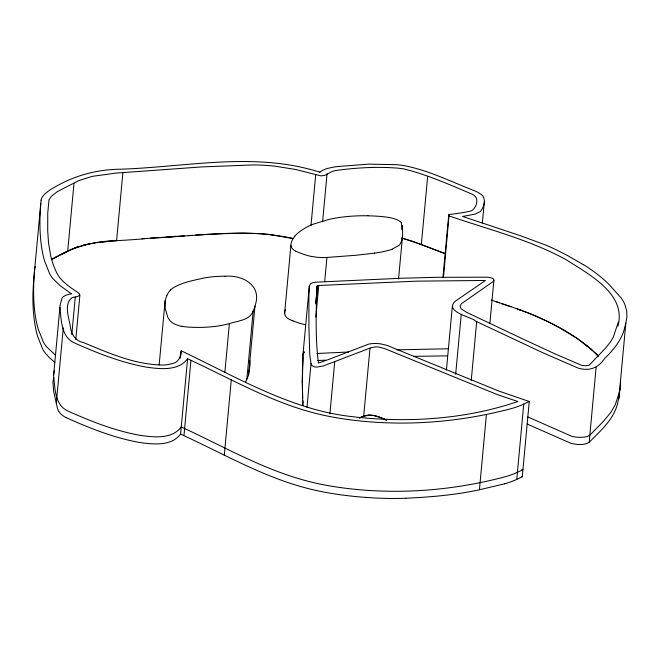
<?xml version="1.0" encoding="UTF-8"?>
<svg xmlns="http://www.w3.org/2000/svg" width="660" height="660" viewBox="0 0 660 660"><rect width="100%" height="100%" fill="white"/><g stroke="black" fill="none" stroke-linecap="round" stroke-linejoin="round"><path stroke-width="0.99" d="M302.371 382.899L302.915 354.816L304.326 351.829M302.329 377.173L302.948 354.824L303.963 352.143M302.396 370.78L302.47 367.587M401.329 222.931C402.699 229.779 404.019 238.409 399.721 244.645A22.448 9.809 5.3 0 1 399.036 245.388L392.089 249.191M302.519 365.986L302.808 358.017M489.868 323.491L493.928 279.848L492.896 278.388L488.804 277.382A15.015 6.559 5.3 0 0 486.94 277.175L435.418 277.332L401.148 278.256L315.653 282.183L312.213 282.818L310.291 283.932L309.309 286.201L308.897 296.183L308.921 327.31L309.779 354.651L311.017 363.66L312.073 365.632L314.308 366.811L316.618 367.133L323.185 366.003L370.862 347.779L375.367 346.904A8.58 3.745 5.3 0 1 378.139 346.954L384.574 348.546L497.244 394.548L517.861 401.527C463.534 419.991 404.283 423.291 347.564 416.097A125.433 54.788 5.3 0 1 327.962 412.682C275.789 400.925 229.127 373.519 181.203 350.823C180.634 356.672 178.703 362.769 171.707 363.685A23.273 10.164 5.3 0 1 164.002 365.046C135.853 365.054 109.263 353.306 83.704 342.655C75.24 341.055 70.925 333.795 70.257 325.883C68.797 317.608 63.739 303.724 71.956 297.767A14.347 6.262 5.3 0 1 73.821 297.182C76.51 297.206 82.822 295.334 78.037 292.611C70.141 287.281 61.512 281.861 56.909 273.207A331.856 144.952 5.3 0 1 50.63 255.478L48.51 242.773L47.71 230.942L47.751 212.899L49.005 199.716L51.571 196.111L57.156 191.755L78.54 180.708L92.367 176.335L115.764 173.126L201.795 166.914L253.506 164.917A91.921 40.153 5.3 0 1 274.709 166.147L295.515 169.455L321.09 175.89L324.844 175.337L332.12 171.484A28.306 12.367 5.3 0 1 336.435 170.42C356.697 167.689 377.256 166.469 397.666 168.151A31.086 13.579 5.3 0 1 404.2 169.001C427.804 174.867 450.227 184.915 472.56 194.378A21.491 9.389 5.3 0 1 474.697 195.855C479.242 199.716 475.918 208.527 471.265 210.886C463.889 212.718 456.299 213.625 448.767 214.583L442.909 277.703M62.485 297.512L62.453 297.545A11.269 4.925 5.3 0 0 62.073 298.114L60.357 304.087A136.273 59.524 5.3 0 0 59.92 307.362L53.592 375.573C55.003 387.766 54.631 404.151 66.941 410.57A30.187 13.184 5.3 0 0 68.648 411.378C91.443 421.542 114.889 430.724 139.524 435.262C153.368 437.25 171.93 439.56 181.269 426.954C225.489 447.315 268.29 472.601 316.28 483.236A132.85 58.03 5.3 0 0 333.019 486.461C390.266 495.528 449.377 491.601 505.321 476.726A90.659 39.6 5.3 0 0 517.465 472.304M59.92 307.362C61.331 319.555 60.959 335.94 73.268 342.358A30.187 13.184 5.3 0 0 74.976 343.167C97.771 353.331 121.217 362.513 145.852 367.051C159.695 369.039 178.258 371.349 187.597 358.743C231.8 379.178 274.626 404.341 322.608 415.024A132.85 58.03 5.3 0 0 339.347 418.25C396.594 427.309 455.705 423.39 511.648 408.515A90.659 39.6 5.3 0 0 523.792 404.093L529.262 401.503L522.274 476.809L516.764 479.383A90.659 39.6 5.3 0 1 504.636 483.805M245.503 382.371L246.865 379.137A13.175 5.758 5.3 0 1 246.997 378.617L248.251 375.928A28.545 12.474 5.3 0 0 248.663 374.179L248.688 373.741M248.655 374.179L254.983 305.968C262.498 285.31 242.674 274.758 225.043 276.226M316.899 286.894C316.14 312.229 315.233 337.854 318.433 363.041L326.873 360.129L317.815 360.525M567.625 255.659A210.317 91.864 5.3 0 0 545.737 245.058L520.74 235.826L462.602 216.439L464.731 216.067A30.409 13.283 5.3 0 1 465.349 215.952L475.555 213.997L480.323 211.48A21.739 9.496 5.3 0 0 480.604 211.15L481.247 210.309A56.991 24.89 5.3 0 0 482.353 208.552L482.782 207.71A72.13 31.507 5.3 0 0 483.318 206.431C485.455 201.671 484.679 195.657 479.44 193.331A25.426 11.104 5.3 0 0 475.481 191.161A32.258 14.091 5.3 0 0 474.812 190.872C450.821 181.681 427.399 169.57 401.874 165.256A45.325 19.8 5.3 0 0 396.371 164.711L368.899 164.117L337.829 166.518A94.248 41.167 5.3 0 0 335.783 166.765L334.736 166.914A36.91 16.12 5.3 0 0 333.704 167.062L327.83 168.382A37.447 16.36 5.3 0 0 325.627 169.1A28.149 12.293 5.3 0 0 320.141 171.938M55.481 355.245L46.398 346.599A84.925 37.1 5.3 0 1 43.23 341.707L38.379 329.554A295.251 128.964 5.3 0 1 37.455 326.329C33.066 308.715 33.074 290.351 34.369 272.349M40.697 204.138C39.402 222.139 39.394 240.504 43.783 258.118A295.251 128.964 5.3 0 0 44.707 261.343L49.558 273.504A84.925 37.1 5.3 0 0 52.709 278.388L60.076 285.64L71.329 293.733M34.246 273.76L41.118 200.145M74.002 183.183L67.675 251.394L51.744 259.388M58.715 411.436A58.74 25.657 5.3 0 1 57.181 407.171L56.306 403.177L63.294 327.871M71.8 334.546L75.298 296.876M75.776 339.611L79.901 295.119M122.908 172.54L116.581 240.751C93.365 240.9 71.165 247.574 51.455 259.586M159.159 364.988L165.107 300.853L166.881 295.284M180.23 358.24L180.518 355.187M180.733 355.913L181.203 350.823M66.281 417.664A30.187 13.184 5.3 0 0 67.988 418.473C90.915 428.703 114.502 437.918 139.293 442.439C153.013 444.345 171.394 446.556 180.609 434.049L187.597 358.743M365.838 497.425L360.112 496.963A175.148 76.502 5.3 0 1 337.326 494.323L332.359 493.556A133.188 58.179 5.3 0 1 312.56 489.621C266.97 478.962 226.124 455.111 183.967 435.707L190.946 360.401M224.846 372.504L229.375 323.639C237.534 320.785 249.901 320.504 253.192 310.926A13.175 5.758 5.3 0 1 253.325 310.414L254.578 307.717A28.545 12.474 5.3 0 0 254.991 305.968M224.293 455.153L231.28 379.846M246.865 379.137L253.192 310.926M292.57 239.572A59.012 25.773 5.3 0 0 290.887 245.421L284.592 313.731M310.984 225.58L315.711 174.677M309.276 286.622L302.948 354.824L303.674 352.481M322.6 221.776L327.038 173.926M315.769 302.981L317.377 285.673M315.81 303.938L317.51 285.615M306.958 407.443L311.017 363.66M315.826 317.039L318.755 285.483L416.163 281.168L485.43 280.467L455.334 301.166A22.423 9.793 5.3 0 0 454.798 301.587C444.329 312.304 473.014 317.262 475.728 321.189L543.122 352.894L577.789 367.942A5.511 2.409 5.3 0 0 578.16 368.074C588.918 371.44 598.216 368.156 604.56 358.57C613.75 349.594 622.462 339.257 624.979 326.279M324.662 281.87L326.931 257.441L356.045 255.255L374.608 253.16M329.893 413.87L334.702 361.952M386.314 420.032C378.089 415.767 367.876 412.648 359.337 418.085L363.668 416.32L369.996 348.109M401.8 229.647L402.179 225.572M398.558 278.899L402.526 236.14M445.558 253.803L421.327 244.522L427.68 176.311M443.52 277.051L449.031 215.449M446.424 370.111L452.372 305.918M455.672 374.36L461.249 314.3M482.328 223.039L484.316 201.655M471.215 380.696L476.693 321.643M405.727 498.242C430.444 497.104 455.218 495.033 479.432 489.761L486.412 414.455M516.764 479.383L523.751 404.077M527.159 424.042L570.768 443.231A5.511 2.409 5.3 0 0 571.172 443.38C576.972 444.782 583.877 445.483 589.174 442.324L596.153 367.018M617.933 326.172C626.917 293.815 588.555 274.213 566.404 259.858C529.675 239.654 488.614 229.507 449.188 215.968M618.164 400.942L618.865 398.359L625.845 323.053L626.917 317.064L626.703 310.934L624.954 304.681A104.222 45.523 5.3 0 0 621.06 297.891L608.916 284.328A210.35 91.88 5.3 0 0 583.597 264.701M34.65 269.61L34.394 272.068M34.675 269.404L34.79 268.356A40.153 17.54 5.3 0 1 35.269 266.607M40.722 203.857L40.78 203.296M248.729 373.304L250.041 365.219L249.802 360.558M165.107 300.853L165.206 308.418L167.739 317.089A57.783 25.237 5.3 0 0 168.218 318.145L170.247 320.958A18.612 8.126 5.3 0 0 181.78 326.395M54.442 370.441L54.029 372.298A136.273 59.524 5.3 0 0 53.592 375.573M53.782 377.536L53.369 379.393A136.273 59.524 5.3 0 0 52.932 382.668L53.683 391.611L56.306 403.177M618.865 398.359L619.971 388.724M625.152 325.636L625.845 323.053M618.824 393.847L620.301 387.684L620.631 381.628M618.313 322.096L613.321 337.054L610.541 341.798L605.847 347.812L589.116 365.244L585.775 365.772L581.889 365.442L554.582 353.686L525.649 340.288L466.339 312.205L460.977 308.649L460.028 305.786L461.62 303.559L493.399 281.383A13.513 5.907 5.3 0 0 493.795 280.624L493.87 280.36M618.651 394.49L615.26 404.728L610.954 412.261L603.166 421.616L589.677 435.377L586.913 436.672L582.112 437.324L576.378 437.201L571.873 436.301A5.511 2.409 5.3 0 1 571.461 436.153L527.818 416.947M617.991 401.585C614.732 418.753 600.773 430.477 589.174 442.324M292.504 239.555L294.781 236.297M170.618 289.93L170.899 289.641A30.038 13.126 5.3 0 1 173.118 287.917C182.044 282.373 192.844 280.607 202.95 278.19A65.315 28.528 5.3 0 1 225.019 276.185M320.207 171.955L319.63 172.112M146.264 238.458C117.892 241.882 86.674 238.813 61.438 254.644M54.772 257.73L56.95 256.69M517.423 472.288L522.934 469.714L521.994 469.392M72.212 248.919L77.36 246.889M311.322 224.763L328.531 219.524A89.719 39.188 5.3 0 1 367.983 215.77M327.55 359.873L368.478 344.173A16.739 7.309 5.3 0 1 380.944 343.934L386.364 345.229A19.932 8.704 5.3 0 1 388.171 345.848L498.836 391.058L529.262 401.503M363.627 416.311L369.039 415.115M504.661 483.821L479.432 489.761M365.417 415.717L367.216 415.313M83.028 245.239L89.15 243.919M102.432 242.03L109.436 241.337M141.999 238.78L184.651 235.785M150.496 238.136C197.901 236.222 246.337 227.725 293.279 238.565L268.364 234.358M167.524 236.907L176.063 236.329M188.257 235.562L191.862 235.339M195.467 235.125L206.316 234.506M206.291 234.498L220.861 233.797M348.62 352.011L316.957 353.496M220.836 233.788L242.888 233.145L259.941 233.615M396.693 349.841L448.016 348.777M413.507 356.35L447.364 355.872M368.998 415.107L372.743 415.272L378.246 416.757M367.991 215.812L371.159 215.894A83.333 36.399 5.3 0 1 379.385 216.348L383.732 216.752A37.636 16.442 5.3 0 1 389.029 217.462L391.388 217.957A16.211 7.079 5.3 0 1 401.602 222.907M259.916 233.607L268.381 234.358M311.602 256.418L316.833 257.227A25.723 11.236 5.3 0 0 326.923 257.433M401.849 238.062L412.813 241.387L445.549 253.803M401.89 238.046L421.327 244.522M319.39 172.037L319.316 172.012A126.06 55.06 5.3 0 0 306.512 168.44C245.503 153.442 182.011 167.244 120.417 169.199C96.607 169.505 74.093 175.593 53.732 187.729A68.706 30.014 5.3 0 0 50.68 189.535L48.889 190.756A91.641 40.029 5.3 0 0 45.053 193.809L42.966 196.094A40.153 17.54 5.3 0 0 41.093 200.137M491.156 300.019L499.282 302.775M521.342 476.487L522.274 476.809M496.295 301.76L511.071 306.801M502.202 303.765C536.695 314.968 571.585 329.769 597.828 355.55M516.945 308.83L519.874 309.845M519.841 309.837L527.332 312.584M527.307 312.568L534.452 315.455M378.205 416.749L384.128 419.141M384.087 419.125L386.628 420.164M534.418 315.439L547.759 321.56M295.977 251.245L296.167 251.336A44.864 19.594 5.3 0 0 299.335 252.689A41.011 17.911 5.3 0 0 311.536 256.501M183.331 435.394L180.609 434.049M547.734 321.552L560.076 328.07L577.31 338.506M567.674 255.643L583.457 264.742M577.277 338.498L591.781 349.759M582.491 342.193L591.748 349.742L598.43 356.202L595.856 353.595M54.821 362.34L49.112 357.39L45.16 352.943A85.305 37.265 5.3 0 1 42.57 348.802L37.719 336.649A295.251 128.964 5.3 0 1 36.803 333.424C32.2 314.498 32.224 294.731 34.139 275.451A40.672 17.762 5.3 0 1 34.609 273.702M449.006 215.366L448.767 214.583M302.775 403.095L302.445 387.948M302.651 398.046L302.313 380.366M302.453 390.456L302.296 377.165M405.735 498.259A160.908 70.29 5.3 0 1 365.838 497.384M66.198 417.697A29.436 12.862 5.3 0 1 58.847 411.436M294.55 236.239A104.791 45.771 5.3 0 1 311.033 225.019M284.559 313.632A59.012 25.773 5.3 0 1 285.442 309.391M289.558 319.481A17.209 7.516 5.3 0 1 284.774 313.739M293.007 320.9A44.864 19.594 5.3 0 1 289.831 319.547M305.209 324.712A41.011 17.911 5.3 0 1 293.048 320.875M295.886 251.27A17.209 7.516 5.3 0 1 291.101 245.536M392.213 249.257A67.6 29.527 5.3 0 1 374.534 253.085M229.358 323.631A68.425 29.89 5.3 0 1 188.281 327.088L187.712 327.022A29.634 12.944 5.3 0 1 186.021 326.882A19.816 8.654 5.3 0 1 181.855 326.287M166.906 295.284A79.167 34.584 5.3 0 1 170.602 289.921M62.436 297.495A19.058 8.324 5.3 0 1 71.428 293.824M317.006 286.902A8.126 3.547 5.3 0 1 317.311 285.664M317.493 285.607A3.613 1.576 5.3 0 1 318.648 285.508M302.849 405.628L302.709 400.57L302.849 405.628"/></g></svg>
